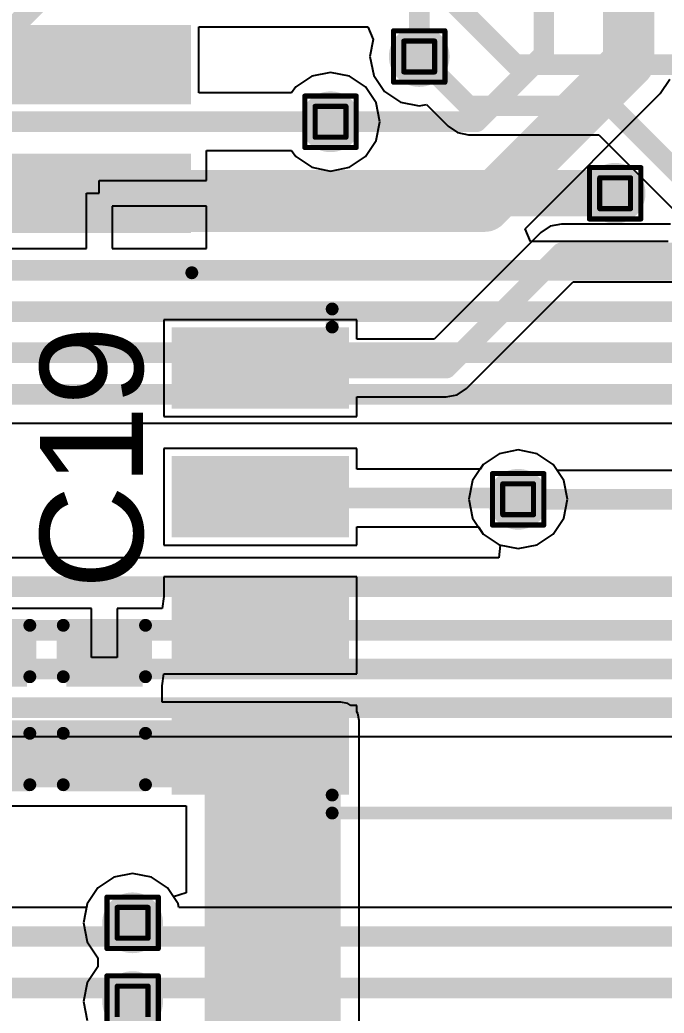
# Model space of a CAD drawing. Header units: inches. Extents: x -8 to 208, y -3 to 109.
# Drawn here: x 21.95 to 28.32, y 39.12 to 48.93 of the extents above; entities that cross this region are included whole.
import ezdxf

# ---------------------------------------------------------------- set-up
doc = ezdxf.new("R2010")
doc.units = ezdxf.units.IN
for name, color, linetype in [('BottomLayer', 5, 'Continuous'), ('DrillDrawing', 1, 'Continuous'), ('TopLayer', 1, 'Continuous'), ('TopOverlay', 2, 'Continuous'), ('TopPaste', 8, 'Continuous'), ('TopSolder', 216, 'Continuous'), ('ViaHoleLayer', 16, 'Continuous')]:
    doc.layers.add(name, color=color, linetype=linetype)
doc.styles.add('Arial', font='', dxfattribs={"height": 0.2})
doc.styles.get('Arial').set_extended_font_data('Arial')

# ---------------------------------------------------------------- blocks, each defined once
blk = doc.blocks.new('SOIC_8_19')
at = {"layer": 'TopLayer'}
for points in [[(-1.925, 2.205), (-1.925, 1.605), (-3.475, 1.605), (-3.475, 2.205)], [(3.475, 2.205), (3.475, 1.605), (1.925, 1.605), (1.925, 2.205)], [(-1.925, 0.935), (-1.925, 0.335), (-3.475, 0.335), (-3.475, 0.935)], [(3.475, 0.935), (3.475, 0.335), (1.925, 0.335), (1.925, 0.935)], [(-1.925, -0.335), (-1.925, -0.935), (-3.475, -0.935), (-3.475, -0.335)], [(3.475, -0.335), (3.475, -0.935), (1.925, -0.935), (1.925, -0.335)], [(-1.925, -1.605), (-1.925, -2.205), (-3.475, -2.205), (-3.475, -1.605)], [(3.475, -1.605), (3.475, -2.205), (1.925, -2.205), (1.925, -1.605)]]:
    blk.add_hatch(color=1, dxfattribs=at).paths.add_polyline_path(points)
at = {"layer": 'TopOverlay'}
blk.add_hatch(color=2, dxfattribs=at).paths.add_polyline_path([(-1.8288, 1.5748), (-1.4986, 1.5748), (-1.4986, 2.2352), (-1.8288, 2.2352)])
at = {"layer": 'TopPaste'}
for points in [[(-1.925, 2.205), (-1.925, 1.605), (-3.475, 1.605), (-3.475, 2.205)], [(3.475, 2.205), (3.475, 1.605), (1.925, 1.605), (1.925, 2.205)], [(-1.925, 0.935), (-1.925, 0.335), (-3.475, 0.335), (-3.475, 0.935)], [(3.475, 0.935), (3.475, 0.335), (1.925, 0.335), (1.925, 0.935)], [(-1.925, -0.335), (-1.925, -0.935), (-3.475, -0.935), (-3.475, -0.335)], [(3.475, -0.335), (3.475, -0.935), (1.925, -0.935), (1.925, -0.335)], [(-1.925, -1.605), (-1.925, -2.205), (-3.475, -2.205), (-3.475, -1.605)], [(3.475, -1.605), (3.475, -2.205), (1.925, -2.205), (1.925, -1.605)]]:
    blk.add_hatch(color=8, dxfattribs=at).paths.add_polyline_path(points)
at = {"layer": 'TopSolder'}
for points in [[(-1.8234, 2.3066), (-1.8234, 1.5034), (-3.5766, 1.5034), (-3.5766, 2.3066)], [(3.5766, 2.3066), (3.5766, 1.5034), (1.8234, 1.5034), (1.8234, 2.3066)], [(-1.8234, 1.0366), (-1.8234, 0.2334), (-3.5766, 0.2334), (-3.5766, 1.0366)], [(3.5766, 1.0366), (3.5766, 0.2334), (1.8234, 0.2334), (1.8234, 1.0366)], [(-1.8234, -0.2334), (-1.8234, -1.0366), (-3.5766, -1.0366), (-3.5766, -0.2334)], [(3.5766, -0.2334), (3.5766, -1.0366), (1.8234, -1.0366), (1.8234, -0.2334)], [(-1.8234, -1.5034), (-1.8234, -2.3066), (-3.5766, -2.3066), (-3.5766, -1.5034)], [(3.5766, -1.5034), (3.5766, -2.3066), (1.8234, -2.3066), (1.8234, -1.5034)]]:
    blk.add_hatch(color=216, dxfattribs=at).paths.add_polyline_path(points)
at = {"layer": 'TopOverlay'}
for points in [[(-1.9906, 2.4892, 0.127, 0.127, 0), (-1.9906, 2.3114, 0.127, 0.127, 0)], [(1.9906, 2.4892, 0.127, 0.127, 0), (-1.9906, 2.4892, 0.127, 0.127, 0)], [(1.9906, 2.4892, 0.127, 0.127, 0), (1.9906, 2.3114, 0.127, 0.127, 0)], [(-3.6322, 1.905, 0.127, 0.127, 0), (-3.7592, 2.032, 0.127, 0.127, 0)], [(-3.7592, 2.032, 0.127, 0.127, 0), (-3.7592, 1.778, 0.127, 0.127, 0)], [(-3.6322, 1.905, 0.127, 0.127, 0), (-3.7592, 1.778, 0.127, 0.127, 0)], [(-1.9906, -2.3114, 0.127, 0.127, 0), (-1.9906, -2.4892, 0.127, 0.127, 0)], [(1.9906, -2.3114, 0.127, 0.127, 0), (1.9906, -2.4892, 0.127, 0.127, 0)], [(1.9906, -2.4892, 0.127, 0.127, 0), (-1.9906, -2.4892, 0.127, 0.127, 0)]]:
    blk.add_lwpolyline(points, format="xyseb", dxfattribs=at)
for points in [[(-2.0223, 2.4892, 0.0635, 0.0635, 1), (-1.9588, 2.4892, 0.0635, 0.0635, 1)], [(-2.0223, 2.4892, 0.0635, 0.0635, 1), (-1.9588, 2.4892, 0.0635, 0.0635, 1)], [(1.9588, 2.4892, 0.0635, 0.0635, 1), (2.0223, 2.4892, 0.0635, 0.0635, 1)], [(1.9588, 2.4892, 0.0635, 0.0635, 1), (2.0223, 2.4892, 0.0635, 0.0635, 1)], [(-2.0223, 2.3114, 0.0635, 0.0635, 1), (-1.9588, 2.3114, 0.0635, 0.0635, 1)], [(1.9588, 2.3114, 0.0635, 0.0635, 1), (2.0223, 2.3114, 0.0635, 0.0635, 1)], [(-3.791, 2.032, 0.0635, 0.0635, 1), (-3.7275, 2.032, 0.0635, 0.0635, 1)], [(-3.791, 2.032, 0.0635, 0.0635, 1), (-3.7275, 2.032, 0.0635, 0.0635, 1)], [(-3.6639, 1.905, 0.0635, 0.0635, 1), (-3.6004, 1.905, 0.0635, 0.0635, 1)], [(-3.6639, 1.905, 0.0635, 0.0635, 1), (-3.6004, 1.905, 0.0635, 0.0635, 1)], [(-3.791, 1.778, 0.0635, 0.0635, 1), (-3.7275, 1.778, 0.0635, 0.0635, 1)], [(-3.791, 1.778, 0.0635, 0.0635, 1), (-3.7275, 1.778, 0.0635, 0.0635, 1)], [(-2.0223, -2.3114, 0.0635, 0.0635, 1), (-1.9588, -2.3114, 0.0635, 0.0635, 1)], [(1.9588, -2.3114, 0.0635, 0.0635, 1), (2.0223, -2.3114, 0.0635, 0.0635, 1)], [(-2.0223, -2.4892, 0.0635, 0.0635, 1), (-1.9588, -2.4892, 0.0635, 0.0635, 1)], [(-2.0223, -2.4892, 0.0635, 0.0635, 1), (-1.9588, -2.4892, 0.0635, 0.0635, 1)], [(1.9588, -2.4892, 0.0635, 0.0635, 1), (2.0223, -2.4892, 0.0635, 0.0635, 1)], [(1.9588, -2.4892, 0.0635, 0.0635, 1), (2.0223, -2.4892, 0.0635, 0.0635, 1)]]:
    blk.add_lwpolyline(points, format="xyseb", close=True, dxfattribs=at)
blk = doc.blocks.new('SOIC_8__208______21')
at = {"layer": 'TopLayer'}
for points in [[(-4.41, 2.195), (-2.8, 2.195), (-2.8, 1.615), (-4.41, 1.615)], [(2.8, 2.195), (4.41, 2.195), (4.41, 1.615), (2.8, 1.615)], [(-4.41, 0.925), (-2.8, 0.925), (-2.8, 0.345), (-4.41, 0.345)], [(2.8, 0.925), (4.41, 0.925), (4.41, 0.345), (2.8, 0.345)], [(-4.41, -0.345), (-2.8, -0.345), (-2.8, -0.925), (-4.41, -0.925)], [(2.8, -0.345), (4.41, -0.345), (4.41, -0.925), (2.8, -0.925)], [(-4.41, -1.615), (-2.8, -1.615), (-2.8, -2.195), (-4.41, -2.195)], [(2.8, -1.615), (4.41, -1.615), (4.41, -2.195), (2.8, -2.195)]]:
    blk.add_hatch(color=1, dxfattribs=at).paths.add_polyline_path(points)
at = {"layer": 'TopOverlay'}
blk.add_hatch(color=2, dxfattribs=at).paths.add_polyline_path([(-2.6924, 1.6246), (-2.3368, 1.6246), (-2.3368, 2.2088), (-2.6924, 2.2088)])
at = {"layer": 'TopPaste'}
for points in [[(-4.41, 2.195), (-2.8, 2.195), (-2.8, 1.615), (-4.41, 1.615)], [(2.8, 2.195), (4.41, 2.195), (4.41, 1.615), (2.8, 1.615)], [(-4.41, 0.925), (-2.8, 0.925), (-2.8, 0.345), (-4.41, 0.345)], [(2.8, 0.925), (4.41, 0.925), (4.41, 0.345), (2.8, 0.345)], [(-4.41, -0.345), (-2.8, -0.345), (-2.8, -0.925), (-4.41, -0.925)], [(2.8, -0.345), (4.41, -0.345), (4.41, -0.925), (2.8, -0.925)], [(-4.41, -1.615), (-2.8, -1.615), (-2.8, -2.195), (-4.41, -2.195)], [(2.8, -1.615), (4.41, -1.615), (4.41, -2.195), (2.8, -2.195)]]:
    blk.add_hatch(color=8, dxfattribs=at).paths.add_polyline_path(points)
at = {"layer": 'TopSolder'}
for points in [[(-4.5116, 2.2966), (-2.6984, 2.2966), (-2.6984, 1.5134), (-4.5116, 1.5134)], [(2.6984, 2.2966), (4.5116, 2.2966), (4.5116, 1.5134), (2.6984, 1.5134)], [(-4.5116, 1.0266), (-2.6984, 1.0266), (-2.6984, 0.2434), (-4.5116, 0.2434)], [(2.6984, 1.0266), (4.5116, 1.0266), (4.5116, 0.2434), (2.6984, 0.2434)], [(-4.5116, -0.2434), (-2.6984, -0.2434), (-2.6984, -1.0266), (-4.5116, -1.0266)], [(2.6984, -0.2434), (4.5116, -0.2434), (4.5116, -1.0266), (2.6984, -1.0266)], [(-4.5116, -1.5134), (-2.6984, -1.5134), (-2.6984, -2.2966), (-4.5116, -2.2966)], [(2.6984, -1.5134), (4.5116, -1.5134), (4.5116, -2.2966), (2.6984, -2.2966)]]:
    blk.add_hatch(color=216, dxfattribs=at).paths.add_polyline_path(points)
at = {"layer": 'TopOverlay'}
for points in [[(-2.69, 2.69, 0.127, 0.127, 0), (2.69, 2.69, 0.127, 0.127, 0)], [(-4.699, 2.0574, 0.127, 0.127, 0), (-4.572, 1.9304, 0.127, 0.127, 0)], [(-4.699, 1.8034, 0.127, 0.127, 0), (-4.699, 2.0574, 0.127, 0.127, 0)], [(-4.699, 1.8034, 0.127, 0.127, 0), (-4.572, 1.9304, 0.127, 0.127, 0)], [(-2.69, -2.69, 0.127, 0.127, 0), (2.69, -2.69, 0.127, 0.127, 0)]]:
    blk.add_lwpolyline(points, format="xyseb", dxfattribs=at)
for points in [[(-2.7217, 2.69, 0.0635, 0.0635, 1), (-2.6582, 2.69, 0.0635, 0.0635, 1)], [(2.6582, 2.69, 0.0635, 0.0635, 1), (2.7217, 2.69, 0.0635, 0.0635, 1)], [(-4.7307, 2.0574, 0.0635, 0.0635, 1), (-4.6672, 2.0574, 0.0635, 0.0635, 1)], [(-4.7307, 2.0574, 0.0635, 0.0635, 1), (-4.6672, 2.0574, 0.0635, 0.0635, 1)], [(-4.6037, 1.9304, 0.0635, 0.0635, 1), (-4.5402, 1.9304, 0.0635, 0.0635, 1)], [(-4.6037, 1.9304, 0.0635, 0.0635, 1), (-4.5402, 1.9304, 0.0635, 0.0635, 1)], [(-4.7307, 1.8034, 0.0635, 0.0635, 1), (-4.6672, 1.8034, 0.0635, 0.0635, 1)], [(-4.7307, 1.8034, 0.0635, 0.0635, 1), (-4.6672, 1.8034, 0.0635, 0.0635, 1)], [(-2.7217, -2.69, 0.0635, 0.0635, 1), (-2.6582, -2.69, 0.0635, 0.0635, 1)], [(2.6582, -2.69, 0.0635, 0.0635, 1), (2.7217, -2.69, 0.0635, 0.0635, 1)]]:
    blk.add_lwpolyline(points, format="xyseb", close=True, dxfattribs=at)
blk = doc.blocks.new('C___0402_138')
at = {"layer": 'TopLayer'}
for points in [[(-0.6985, -0.3175), (-0.6985, 0.3175), (-0.2413, 0.3175), (-0.2413, -0.3175)], [(0.2413, -0.3175), (0.2413, 0.3175), (0.6985, 0.3175), (0.6985, -0.3175)]]:
    blk.add_hatch(color=1, dxfattribs=at).paths.add_polyline_path(points)
at = {"layer": 'TopPaste'}
for points in [[(-0.6985, -0.3175), (-0.6985, 0.3175), (-0.2413, 0.3175), (-0.2413, -0.3175)], [(0.2413, -0.3175), (0.2413, 0.3175), (0.6985, 0.3175), (0.6985, -0.3175)]]:
    blk.add_hatch(color=8, dxfattribs=at).paths.add_polyline_path(points)
at = {"layer": 'TopSolder'}
for points in [[(-0.7585, -0.3775), (-0.7585, 0.3775), (-0.1813, 0.3775), (-0.1813, -0.3775)], [(0.1813, -0.3775), (0.1813, 0.3775), (0.7585, 0.3775), (0.7585, -0.3775)]]:
    blk.add_hatch(color=216, dxfattribs=at).paths.add_polyline_path(points)
at = {"layer": 'TopOverlay'}
for points in [[(-0.7874, -0.4064, 0.127, 0.127, 0), (-0.7874, 0.4064, 0.127, 0.127, 0)], [(-0.2794, 0.4064, 0.127, 0.127, 0), (-0.7874, 0.4064, 0.127, 0.127, 0)], [(0.7874, 0.4064, 0.127, 0.127, 0), (0.2794, 0.4064, 0.127, 0.127, 0)], [(0.7874, -0.4064, 0.127, 0.127, 0), (0.7874, 0.4064, 0.127, 0.127, 0)], [(-0.2794, -0.4064, 0.127, 0.127, 0), (-0.7874, -0.4064, 0.127, 0.127, 0)], [(0.7874, -0.4064, 0.127, 0.127, 0), (0.2794, -0.4064, 0.127, 0.127, 0)]]:
    blk.add_lwpolyline(points, format="xyseb", dxfattribs=at)
for points in [[(-0.8191, 0.4064, 0.0635, 0.0635, 1), (-0.7556, 0.4064, 0.0635, 0.0635, 1)], [(-0.8191, 0.4064, 0.0635, 0.0635, 1), (-0.7556, 0.4064, 0.0635, 0.0635, 1)], [(-0.3111, 0.4064, 0.0635, 0.0635, 1), (-0.2477, 0.4064, 0.0635, 0.0635, 1)], [(0.2477, 0.4064, 0.0635, 0.0635, 1), (0.3111, 0.4064, 0.0635, 0.0635, 1)], [(0.7556, 0.4064, 0.0635, 0.0635, 1), (0.8191, 0.4064, 0.0635, 0.0635, 1)], [(0.7556, 0.4064, 0.0635, 0.0635, 1), (0.8191, 0.4064, 0.0635, 0.0635, 1)], [(-0.8191, -0.4064, 0.0635, 0.0635, 1), (-0.7556, -0.4064, 0.0635, 0.0635, 1)], [(-0.8191, -0.4064, 0.0635, 0.0635, 1), (-0.7556, -0.4064, 0.0635, 0.0635, 1)], [(-0.3111, -0.4064, 0.0635, 0.0635, 1), (-0.2477, -0.4064, 0.0635, 0.0635, 1)], [(0.2477, -0.4064, 0.0635, 0.0635, 1), (0.3111, -0.4064, 0.0635, 0.0635, 1)], [(0.7556, -0.4064, 0.0635, 0.0635, 1), (0.8191, -0.4064, 0.0635, 0.0635, 1)], [(0.7556, -0.4064, 0.0635, 0.0635, 1), (0.8191, -0.4064, 0.0635, 0.0635, 1)]]:
    blk.add_lwpolyline(points, format="xyseb", close=True, dxfattribs=at)
blk = doc.blocks.new('C___0402_139')
at = {"layer": 'TopLayer'}
for points in [[(-0.6985, -0.3175), (-0.6985, 0.3175), (-0.2413, 0.3175), (-0.2413, -0.3175)], [(0.2413, -0.3175), (0.2413, 0.3175), (0.6985, 0.3175), (0.6985, -0.3175)]]:
    blk.add_hatch(color=1, dxfattribs=at).paths.add_polyline_path(points)
at = {"layer": 'TopPaste'}
for points in [[(-0.6985, -0.3175), (-0.6985, 0.3175), (-0.2413, 0.3175), (-0.2413, -0.3175)], [(0.2413, -0.3175), (0.2413, 0.3175), (0.6985, 0.3175), (0.6985, -0.3175)]]:
    blk.add_hatch(color=8, dxfattribs=at).paths.add_polyline_path(points)
at = {"layer": 'TopSolder'}
for points in [[(-0.7585, -0.3775), (-0.7585, 0.3775), (-0.1813, 0.3775), (-0.1813, -0.3775)], [(0.1813, -0.3775), (0.1813, 0.3775), (0.7585, 0.3775), (0.7585, -0.3775)]]:
    blk.add_hatch(color=216, dxfattribs=at).paths.add_polyline_path(points)
at = {"layer": 'TopOverlay'}
for points in [[(-0.7874, -0.4064, 0.127, 0.127, 0), (-0.7874, 0.4064, 0.127, 0.127, 0)], [(-0.2794, 0.4064, 0.127, 0.127, 0), (-0.7874, 0.4064, 0.127, 0.127, 0)], [(0.7874, 0.4064, 0.127, 0.127, 0), (0.2794, 0.4064, 0.127, 0.127, 0)], [(0.7874, -0.4064, 0.127, 0.127, 0), (0.7874, 0.4064, 0.127, 0.127, 0)], [(-0.2794, -0.4064, 0.127, 0.127, 0), (-0.7874, -0.4064, 0.127, 0.127, 0)], [(0.7874, -0.4064, 0.127, 0.127, 0), (0.2794, -0.4064, 0.127, 0.127, 0)]]:
    blk.add_lwpolyline(points, format="xyseb", dxfattribs=at)
for points in [[(-0.8191, 0.4064, 0.0635, 0.0635, 1), (-0.7556, 0.4064, 0.0635, 0.0635, 1)], [(-0.8191, 0.4064, 0.0635, 0.0635, 1), (-0.7556, 0.4064, 0.0635, 0.0635, 1)], [(-0.3111, 0.4064, 0.0635, 0.0635, 1), (-0.2477, 0.4064, 0.0635, 0.0635, 1)], [(0.2477, 0.4064, 0.0635, 0.0635, 1), (0.3111, 0.4064, 0.0635, 0.0635, 1)], [(0.7556, 0.4064, 0.0635, 0.0635, 1), (0.8191, 0.4064, 0.0635, 0.0635, 1)], [(0.7556, 0.4064, 0.0635, 0.0635, 1), (0.8191, 0.4064, 0.0635, 0.0635, 1)], [(-0.8191, -0.4064, 0.0635, 0.0635, 1), (-0.7556, -0.4064, 0.0635, 0.0635, 1)], [(-0.8191, -0.4064, 0.0635, 0.0635, 1), (-0.7556, -0.4064, 0.0635, 0.0635, 1)], [(-0.3111, -0.4064, 0.0635, 0.0635, 1), (-0.2477, -0.4064, 0.0635, 0.0635, 1)], [(0.2477, -0.4064, 0.0635, 0.0635, 1), (0.3111, -0.4064, 0.0635, 0.0635, 1)], [(0.7556, -0.4064, 0.0635, 0.0635, 1), (0.8191, -0.4064, 0.0635, 0.0635, 1)], [(0.7556, -0.4064, 0.0635, 0.0635, 1), (0.8191, -0.4064, 0.0635, 0.0635, 1)]]:
    blk.add_lwpolyline(points, format="xyseb", close=True, dxfattribs=at)

msp = doc.modelspace()

# ---------------------------------------------------------------- hatches: boundary and pattern name
at = {"layer": 'BottomLayer'}
h = msp.add_hatch(color=5, dxfattribs=at)
edge = h.paths.add_edge_path()
edge.add_arc((25.8956, 48.5696), 0.3, 0, 360)
h = msp.add_hatch(color=5, dxfattribs=at)
edge = h.paths.add_edge_path()
edge.add_arc((25.019, 47.925), 0.3, 0, 360)
h = msp.add_hatch(color=5, dxfattribs=at)
edge = h.paths.add_edge_path()
edge.add_arc((27.8318, 47.2186), 0.3, 0, 360)
h = msp.add_hatch(color=5, dxfattribs=at)
edge = h.paths.add_edge_path()
edge.add_arc((26.8732, 44.196), 0.3, 0, 360)
h = msp.add_hatch(color=5, dxfattribs=at)
edge = h.paths.add_edge_path()
edge.add_arc((23.0632, 40.0129), 0.3, 0, 360)
h = msp.add_hatch(color=5, dxfattribs=at)
edge = h.paths.add_edge_path()
edge.add_arc((23.0632, 39.2351), 0.3, 0, 360)
at = {"layer": 'TopLayer'}
h = msp.add_hatch(color=1, dxfattribs=at)
edge = h.paths.add_edge_path()
edge.add_arc((25.8956, 48.5696), 0.3, 0, 360)
h = msp.add_hatch(color=1, dxfattribs=at)
edge = h.paths.add_edge_path()
edge.add_arc((25.019, 47.925), 0.3, 0, 360)
h = msp.add_hatch(color=1, dxfattribs=at)
edge = h.paths.add_edge_path()
edge.add_arc((27.8318, 47.2186), 0.3, 0, 360)
h = msp.add_hatch(color=1, dxfattribs=at)
edge = h.paths.add_edge_path()
edge.add_arc((26.8732, 44.196), 0.3, 0, 360)
for points in [[(21.2852, 41.3512), (25.1206, 41.3512), (25.1206, 42.0116), (21.2852, 42.0116)], [(23.7744, 37.2364), (25.1206, 37.2364), (25.1206, 42.0116), (23.7744, 42.0116)]]:
    msp.add_hatch(color=1, dxfattribs=at).paths.add_polyline_path(points)
h = msp.add_hatch(color=1, dxfattribs=at)
edge = h.paths.add_edge_path()
edge.add_arc((23.0632, 40.0129), 0.3, 0, 360)
h = msp.add_hatch(color=1, dxfattribs=at)
edge = h.paths.add_edge_path()
edge.add_arc((23.0632, 39.2351), 0.3, 0, 360)
at = {"layer": 'ViaHoleLayer'}
h = msp.add_hatch(color=16, dxfattribs=at)
edge = h.paths.add_edge_path()
edge.add_arc((25.8956, 48.5696), 0.15, 0, 360)
h = msp.add_hatch(color=16, dxfattribs=at)
edge = h.paths.add_edge_path()
edge.add_arc((25.019, 47.925), 0.15, 0, 360)
h = msp.add_hatch(color=16, dxfattribs=at)
edge = h.paths.add_edge_path()
edge.add_arc((27.8318, 47.2186), 0.15, 0, 360)
h = msp.add_hatch(color=16, dxfattribs=at)
edge = h.paths.add_edge_path()
edge.add_arc((26.8732, 44.196), 0.15, 0, 360)
h = msp.add_hatch(color=16, dxfattribs=at)
edge = h.paths.add_edge_path()
edge.add_arc((23.0632, 40.0129), 0.15, 0, 360)
h = msp.add_hatch(color=16, dxfattribs=at)
edge = h.paths.add_edge_path()
edge.add_arc((23.0632, 39.2351), 0.15, 0, 360)

# ---------------------------------------------------------------- linework, layer by layer
at = {"layer": 'BottomLayer'}
for p, q in [((28.2767, 48.2027), (28.3721, 48.3455)), ((26.9425, 46.8685), (28.2767, 48.2027)), ((26.9951, 46.7415), (26.9425, 46.8685)), ((28.3554, 46.7415), (26.9951, 46.7415)), ((20.3823, 44.9477), (34.4816, 44.9477)), ((26.6868, 44.6461), (26.5287, 44.5405)), ((26.8732, 44.6832), (26.6868, 44.6461)), ((27.0596, 44.6461), (26.8732, 44.6832)), ((27.2177, 44.5405), (27.0596, 44.6461)), ((26.5287, 44.5405), (26.4231, 44.3824)), ((27.2575, 44.4809), (27.2177, 44.5405)), ((34.4932, 44.4809), (27.2575, 44.4809)), ((26.4231, 44.3824), (26.386, 44.196)), ((26.386, 44.196), (26.4231, 44.0096)), ((26.4231, 44.0096), (26.5287, 43.8515)), ((26.5287, 43.8515), (26.6868, 43.7459)), ((26.6951, 43.7443), (26.6826, 43.6173)), ((26.6868, 43.7459), (26.6951, 43.7443)), ((26.6826, 43.6173), (15.1849, 43.6173)), ((14.6443, 41.8537), (33.4885, 41.8537)), ((22.8768, 40.463), (22.7187, 40.3574)), ((23.0632, 40.5001), (22.8768, 40.463)), ((23.2496, 40.463), (23.0632, 40.5001)), ((23.4077, 40.3574), (23.2496, 40.463)), ((22.7187, 40.3574), (22.6131, 40.1993)), ((23.5133, 40.1993), (23.4077, 40.3574)), ((22.6131, 40.1993), (22.576, 40.0129)), ((23.5205, 40.1629), (23.5133, 40.1993)), ((41.6775, 40.1629), (23.5205, 40.1629)), ((22.576, 40.0129), (22.6131, 39.8265)), ((22.6131, 39.8265), (22.7187, 39.6684)), ((22.7187, 39.6684), (22.7187, 39.5796)), ((22.7187, 39.5796), (22.6131, 39.4215)), ((22.6131, 39.4215), (22.576, 39.2351)), ((22.576, 39.2351), (22.6131, 39.0487))]:
    msp.add_line(p, q, dxfattribs=at)
for points in [[(25.8956, 48.5696, 0.2032, 0.2032, 0), (25.8956, 50.5409, 0.2032, 0.2032, 0)], [(27.9654, 48.514, 0.508, 0.508, 0), (27.9654, 50.3682, 0.508, 0.508, 0)], [(20.0844, 47.0592, 0.2032, 0.2032, 0), (23.3088, 50.2836, 0.2032, 0.2032, 0)], [(27.1272, 48.5902, 0.2032, 0.2032, 0), (27.1272, 49.7586, 0.2032, 0.2032, 0)], [(26.543, 47.0916, 0.508, 0.508, 0), (27.9654, 48.514, 0.508, 0.508, 0)], [(26.462, 47.925, 0.2032, 0.2032, 0), (27.1272, 48.5902, 0.2032, 0.2032, 0)], [(25.019, 47.925, 0.2032, 0.2032, 0), (26.462, 47.925, 0.2032, 0.2032, 0)], [(21.336, 47.0916, 0.508, 0.508, 0), (26.543, 47.0916, 0.508, 0.508, 0)], [(16.4526, 46.4566, 0.2032, 0.2032, 0), (28.4734, 46.4566, 0.2032, 0.2032, 0)], [(16.3202, 46.0502, 0.2032, 0.2032, 0), (36.4998, 46.0502, 0.2032, 0.2032, 0)], [(16.1878, 45.6438, 0.2032, 0.2032, 0), (35.7124, 45.6438, 0.2032, 0.2032, 0)], [(16.0576, 45.2326, 0.2032, 0.2032, 0), (34.5996, 45.2326, 0.2032, 0.2032, 0)], [(26.8732, 44.196, 0.2032, 0.2032, 0), (34.4932, 44.196, 0.2032, 0.2032, 0)], [(15.0669, 43.3324, 0.2032, 0.2032, 0), (34.5948, 43.3324, 0.2032, 0.2032, 0)], [(14.9599, 42.9006, 0.2032, 0.2032, 0), (34.3408, 42.9006, 0.2032, 0.2032, 0)], [(15.0368, 42.5196, 0.2032, 0.2032, 0), (33.9598, 42.5196, 0.2032, 0.2032, 0)], [(14.6443, 42.1386, 0.2032, 0.2032, 0), (33.6065, 42.1386, 0.2032, 0.2032, 0)], [(23.0632, 40.0129, 0.2032, 0.2032, 0), (23.1981, 39.878, 0.2032, 0.2032, 0)], [(23.1981, 39.878, 0.2032, 0.2032, 0), (41.6098, 39.878, 0.2032, 0.2032, 0)], [(23.0632, 39.2351, 0.2032, 0.2032, 0), (23.1981, 39.37, 0.2032, 0.2032, 0)], [(23.1981, 39.37, 0.2032, 0.2032, 0), (46.9885, 39.37, 0.2032, 0.2032, 0)]]:
    msp.add_lwpolyline(points, format="xyseb", dxfattribs=at)
for points in [[(27.8384, 48.514, 0.254, 0.254, 1), (28.0924, 48.514, 0.254, 0.254, 1)], [(27.8384, 48.514, 0.254, 0.254, 1), (28.0924, 48.514, 0.254, 0.254, 1)], [(25.8448, 48.5696, 0.1016, 0.1016, 1), (25.9464, 48.5696, 0.1016, 0.1016, 1)], [(27.0764, 48.5902, 0.1016, 0.1016, 1), (27.178, 48.5902, 0.1016, 0.1016, 1)], [(27.0764, 48.5902, 0.1016, 0.1016, 1), (27.178, 48.5902, 0.1016, 0.1016, 1)], [(24.9682, 47.925, 0.1016, 0.1016, 1), (25.0698, 47.925, 0.1016, 0.1016, 1)], [(26.4112, 47.925, 0.1016, 0.1016, 1), (26.5128, 47.925, 0.1016, 0.1016, 1)], [(26.4112, 47.925, 0.1016, 0.1016, 1), (26.5128, 47.925, 0.1016, 0.1016, 1)], [(26.416, 47.0916, 0.254, 0.254, 1), (26.67, 47.0916, 0.254, 0.254, 1)], [(26.416, 47.0916, 0.254, 0.254, 1), (26.67, 47.0916, 0.254, 0.254, 1)], [(26.8224, 44.196, 0.1016, 0.1016, 1), (26.924, 44.196, 0.1016, 0.1016, 1)], [(23.0124, 40.0129, 0.1016, 0.1016, 1), (23.114, 40.0129, 0.1016, 0.1016, 1)], [(23.1473, 39.878, 0.1016, 0.1016, 1), (23.2489, 39.878, 0.1016, 0.1016, 1)], [(23.1473, 39.878, 0.1016, 0.1016, 1), (23.2489, 39.878, 0.1016, 0.1016, 1)], [(23.1473, 39.37, 0.1016, 0.1016, 1), (23.2489, 39.37, 0.1016, 0.1016, 1)], [(23.1473, 39.37, 0.1016, 0.1016, 1), (23.2489, 39.37, 0.1016, 0.1016, 1)], [(23.0124, 39.2351, 0.1016, 0.1016, 1), (23.114, 39.2351, 0.1016, 0.1016, 1)]]:
    msp.add_lwpolyline(points, format="xyseb", close=True, dxfattribs=at)
at = {"layer": 'DrillDrawing'}
for points in [[(25.6416, 48.8236, 0.0508, 0.0508, 0), (26.1496, 48.8236, 0.0508, 0.0508, 0)], [(25.6416, 48.3156, 0.0508, 0.0508, 0), (25.6416, 48.8236, 0.0508, 0.0508, 0)], [(26.1496, 48.3156, 0.0508, 0.0508, 0), (26.1496, 48.8236, 0.0508, 0.0508, 0)], [(25.7432, 48.722, 0.0508, 0.0508, 0), (26.048, 48.722, 0.0508, 0.0508, 0)], [(25.7432, 48.4172, 0.0508, 0.0508, 0), (25.7432, 48.722, 0.0508, 0.0508, 0)], [(26.048, 48.4172, 0.0508, 0.0508, 0), (26.048, 48.722, 0.0508, 0.0508, 0)], [(25.7432, 48.4172, 0.0508, 0.0508, 0), (26.048, 48.4172, 0.0508, 0.0508, 0)], [(25.6416, 48.3156, 0.0508, 0.0508, 0), (26.1496, 48.3156, 0.0508, 0.0508, 0)], [(24.765, 48.179, 0.0508, 0.0508, 0), (25.273, 48.179, 0.0508, 0.0508, 0)], [(24.765, 47.671, 0.0508, 0.0508, 0), (24.765, 48.179, 0.0508, 0.0508, 0)], [(25.273, 47.671, 0.0508, 0.0508, 0), (25.273, 48.179, 0.0508, 0.0508, 0)], [(24.8666, 48.0774, 0.0508, 0.0508, 0), (25.1714, 48.0774, 0.0508, 0.0508, 0)], [(24.8666, 47.7726, 0.0508, 0.0508, 0), (24.8666, 48.0774, 0.0508, 0.0508, 0)], [(25.1714, 47.7726, 0.0508, 0.0508, 0), (25.1714, 48.0774, 0.0508, 0.0508, 0)], [(24.8666, 47.7726, 0.0508, 0.0508, 0), (25.1714, 47.7726, 0.0508, 0.0508, 0)], [(24.765, 47.671, 0.0508, 0.0508, 0), (25.273, 47.671, 0.0508, 0.0508, 0)], [(27.5778, 47.4726, 0.0508, 0.0508, 0), (28.0858, 47.4726, 0.0508, 0.0508, 0)], [(27.5778, 46.9646, 0.0508, 0.0508, 0), (27.5778, 47.4726, 0.0508, 0.0508, 0)], [(28.0858, 46.9646, 0.0508, 0.0508, 0), (28.0858, 47.4726, 0.0508, 0.0508, 0)], [(27.6794, 47.371, 0.0508, 0.0508, 0), (27.9842, 47.371, 0.0508, 0.0508, 0)], [(27.6794, 47.0662, 0.0508, 0.0508, 0), (27.6794, 47.371, 0.0508, 0.0508, 0)], [(27.9842, 47.0662, 0.0508, 0.0508, 0), (27.9842, 47.371, 0.0508, 0.0508, 0)], [(27.6794, 47.0662, 0.0508, 0.0508, 0), (27.9842, 47.0662, 0.0508, 0.0508, 0)], [(27.5778, 46.9646, 0.0508, 0.0508, 0), (28.0858, 46.9646, 0.0508, 0.0508, 0)], [(26.6192, 44.45, 0.0508, 0.0508, 0), (27.1272, 44.45, 0.0508, 0.0508, 0)], [(26.6192, 43.942, 0.0508, 0.0508, 0), (26.6192, 44.45, 0.0508, 0.0508, 0)], [(27.1272, 43.942, 0.0508, 0.0508, 0), (27.1272, 44.45, 0.0508, 0.0508, 0)], [(26.7208, 44.3484, 0.0508, 0.0508, 0), (27.0256, 44.3484, 0.0508, 0.0508, 0)], [(26.7208, 44.0436, 0.0508, 0.0508, 0), (26.7208, 44.3484, 0.0508, 0.0508, 0)], [(27.0256, 44.0436, 0.0508, 0.0508, 0), (27.0256, 44.3484, 0.0508, 0.0508, 0)], [(26.7208, 44.0436, 0.0508, 0.0508, 0), (27.0256, 44.0436, 0.0508, 0.0508, 0)], [(26.6192, 43.942, 0.0508, 0.0508, 0), (27.1272, 43.942, 0.0508, 0.0508, 0)], [(22.8092, 40.2669, 0.0508, 0.0508, 0), (23.3172, 40.2669, 0.0508, 0.0508, 0)], [(22.8092, 39.7589, 0.0508, 0.0508, 0), (22.8092, 40.2669, 0.0508, 0.0508, 0)], [(23.3172, 39.7589, 0.0508, 0.0508, 0), (23.3172, 40.2669, 0.0508, 0.0508, 0)], [(22.9108, 40.1653, 0.0508, 0.0508, 0), (23.2156, 40.1653, 0.0508, 0.0508, 0)], [(22.9108, 39.8605, 0.0508, 0.0508, 0), (22.9108, 40.1653, 0.0508, 0.0508, 0)], [(23.2156, 39.8605, 0.0508, 0.0508, 0), (23.2156, 40.1653, 0.0508, 0.0508, 0)], [(22.9108, 39.8605, 0.0508, 0.0508, 0), (23.2156, 39.8605, 0.0508, 0.0508, 0)], [(22.8092, 39.7589, 0.0508, 0.0508, 0), (23.3172, 39.7589, 0.0508, 0.0508, 0)], [(22.8092, 39.4891, 0.0508, 0.0508, 0), (23.3172, 39.4891, 0.0508, 0.0508, 0)], [(22.8092, 38.9811, 0.0508, 0.0508, 0), (22.8092, 39.4891, 0.0508, 0.0508, 0)], [(23.3172, 38.9811, 0.0508, 0.0508, 0), (23.3172, 39.4891, 0.0508, 0.0508, 0)], [(22.9108, 39.3875, 0.0508, 0.0508, 0), (23.2156, 39.3875, 0.0508, 0.0508, 0)], [(22.9108, 39.0827, 0.0508, 0.0508, 0), (22.9108, 39.3875, 0.0508, 0.0508, 0)], [(23.2156, 39.0827, 0.0508, 0.0508, 0), (23.2156, 39.3875, 0.0508, 0.0508, 0)]]:
    msp.add_lwpolyline(points, format="xyseb", dxfattribs=at)
for points in [[(25.6289, 48.8236, 0.0254, 0.0254, 1), (25.6543, 48.8236, 0.0254, 0.0254, 1)], [(25.6289, 48.8236, 0.0254, 0.0254, 1), (25.6543, 48.8236, 0.0254, 0.0254, 1)], [(26.1369, 48.8236, 0.0254, 0.0254, 1), (26.1623, 48.8236, 0.0254, 0.0254, 1)], [(26.1369, 48.8236, 0.0254, 0.0254, 1), (26.1623, 48.8236, 0.0254, 0.0254, 1)], [(25.7305, 48.722, 0.0254, 0.0254, 1), (25.7559, 48.722, 0.0254, 0.0254, 1)], [(25.7305, 48.722, 0.0254, 0.0254, 1), (25.7559, 48.722, 0.0254, 0.0254, 1)], [(26.0353, 48.722, 0.0254, 0.0254, 1), (26.0607, 48.722, 0.0254, 0.0254, 1)], [(26.0353, 48.722, 0.0254, 0.0254, 1), (26.0607, 48.722, 0.0254, 0.0254, 1)], [(25.7305, 48.4172, 0.0254, 0.0254, 1), (25.7559, 48.4172, 0.0254, 0.0254, 1)], [(25.7305, 48.4172, 0.0254, 0.0254, 1), (25.7559, 48.4172, 0.0254, 0.0254, 1)], [(26.0353, 48.4172, 0.0254, 0.0254, 1), (26.0607, 48.4172, 0.0254, 0.0254, 1)], [(26.0353, 48.4172, 0.0254, 0.0254, 1), (26.0607, 48.4172, 0.0254, 0.0254, 1)], [(25.6289, 48.3156, 0.0254, 0.0254, 1), (25.6543, 48.3156, 0.0254, 0.0254, 1)], [(25.6289, 48.3156, 0.0254, 0.0254, 1), (25.6543, 48.3156, 0.0254, 0.0254, 1)], [(26.1369, 48.3156, 0.0254, 0.0254, 1), (26.1623, 48.3156, 0.0254, 0.0254, 1)], [(26.1369, 48.3156, 0.0254, 0.0254, 1), (26.1623, 48.3156, 0.0254, 0.0254, 1)], [(24.7523, 48.179, 0.0254, 0.0254, 1), (24.7777, 48.179, 0.0254, 0.0254, 1)], [(24.7523, 48.179, 0.0254, 0.0254, 1), (24.7777, 48.179, 0.0254, 0.0254, 1)], [(25.2603, 48.179, 0.0254, 0.0254, 1), (25.2857, 48.179, 0.0254, 0.0254, 1)], [(25.2603, 48.179, 0.0254, 0.0254, 1), (25.2857, 48.179, 0.0254, 0.0254, 1)], [(24.8539, 48.0774, 0.0254, 0.0254, 1), (24.8793, 48.0774, 0.0254, 0.0254, 1)], [(24.8539, 48.0774, 0.0254, 0.0254, 1), (24.8793, 48.0774, 0.0254, 0.0254, 1)], [(25.1587, 48.0774, 0.0254, 0.0254, 1), (25.1841, 48.0774, 0.0254, 0.0254, 1)], [(25.1587, 48.0774, 0.0254, 0.0254, 1), (25.1841, 48.0774, 0.0254, 0.0254, 1)], [(24.8539, 47.7726, 0.0254, 0.0254, 1), (24.8793, 47.7726, 0.0254, 0.0254, 1)], [(24.8539, 47.7726, 0.0254, 0.0254, 1), (24.8793, 47.7726, 0.0254, 0.0254, 1)], [(25.1587, 47.7726, 0.0254, 0.0254, 1), (25.1841, 47.7726, 0.0254, 0.0254, 1)], [(25.1587, 47.7726, 0.0254, 0.0254, 1), (25.1841, 47.7726, 0.0254, 0.0254, 1)], [(24.7523, 47.671, 0.0254, 0.0254, 1), (24.7777, 47.671, 0.0254, 0.0254, 1)], [(24.7523, 47.671, 0.0254, 0.0254, 1), (24.7777, 47.671, 0.0254, 0.0254, 1)], [(25.2603, 47.671, 0.0254, 0.0254, 1), (25.2857, 47.671, 0.0254, 0.0254, 1)], [(25.2603, 47.671, 0.0254, 0.0254, 1), (25.2857, 47.671, 0.0254, 0.0254, 1)], [(27.5651, 47.4726, 0.0254, 0.0254, 1), (27.5905, 47.4726, 0.0254, 0.0254, 1)], [(27.5651, 47.4726, 0.0254, 0.0254, 1), (27.5905, 47.4726, 0.0254, 0.0254, 1)], [(28.0731, 47.4726, 0.0254, 0.0254, 1), (28.0985, 47.4726, 0.0254, 0.0254, 1)], [(28.0731, 47.4726, 0.0254, 0.0254, 1), (28.0985, 47.4726, 0.0254, 0.0254, 1)], [(27.6667, 47.371, 0.0254, 0.0254, 1), (27.6921, 47.371, 0.0254, 0.0254, 1)], [(27.6667, 47.371, 0.0254, 0.0254, 1), (27.6921, 47.371, 0.0254, 0.0254, 1)], [(27.9715, 47.371, 0.0254, 0.0254, 1), (27.9969, 47.371, 0.0254, 0.0254, 1)], [(27.9715, 47.371, 0.0254, 0.0254, 1), (27.9969, 47.371, 0.0254, 0.0254, 1)], [(27.6667, 47.0662, 0.0254, 0.0254, 1), (27.6921, 47.0662, 0.0254, 0.0254, 1)], [(27.6667, 47.0662, 0.0254, 0.0254, 1), (27.6921, 47.0662, 0.0254, 0.0254, 1)], [(27.9715, 47.0662, 0.0254, 0.0254, 1), (27.9969, 47.0662, 0.0254, 0.0254, 1)], [(27.9715, 47.0662, 0.0254, 0.0254, 1), (27.9969, 47.0662, 0.0254, 0.0254, 1)], [(27.5651, 46.9646, 0.0254, 0.0254, 1), (27.5905, 46.9646, 0.0254, 0.0254, 1)], [(27.5651, 46.9646, 0.0254, 0.0254, 1), (27.5905, 46.9646, 0.0254, 0.0254, 1)], [(28.0731, 46.9646, 0.0254, 0.0254, 1), (28.0985, 46.9646, 0.0254, 0.0254, 1)], [(28.0731, 46.9646, 0.0254, 0.0254, 1), (28.0985, 46.9646, 0.0254, 0.0254, 1)], [(26.6065, 44.45, 0.0254, 0.0254, 1), (26.6319, 44.45, 0.0254, 0.0254, 1)], [(26.6065, 44.45, 0.0254, 0.0254, 1), (26.6319, 44.45, 0.0254, 0.0254, 1)], [(27.1145, 44.45, 0.0254, 0.0254, 1), (27.1399, 44.45, 0.0254, 0.0254, 1)], [(27.1145, 44.45, 0.0254, 0.0254, 1), (27.1399, 44.45, 0.0254, 0.0254, 1)], [(26.7081, 44.3484, 0.0254, 0.0254, 1), (26.7335, 44.3484, 0.0254, 0.0254, 1)], [(26.7081, 44.3484, 0.0254, 0.0254, 1), (26.7335, 44.3484, 0.0254, 0.0254, 1)], [(27.0129, 44.3484, 0.0254, 0.0254, 1), (27.0383, 44.3484, 0.0254, 0.0254, 1)], [(27.0129, 44.3484, 0.0254, 0.0254, 1), (27.0383, 44.3484, 0.0254, 0.0254, 1)], [(26.7081, 44.0436, 0.0254, 0.0254, 1), (26.7335, 44.0436, 0.0254, 0.0254, 1)], [(26.7081, 44.0436, 0.0254, 0.0254, 1), (26.7335, 44.0436, 0.0254, 0.0254, 1)], [(27.0129, 44.0436, 0.0254, 0.0254, 1), (27.0383, 44.0436, 0.0254, 0.0254, 1)], [(27.0129, 44.0436, 0.0254, 0.0254, 1), (27.0383, 44.0436, 0.0254, 0.0254, 1)], [(26.6065, 43.942, 0.0254, 0.0254, 1), (26.6319, 43.942, 0.0254, 0.0254, 1)], [(26.6065, 43.942, 0.0254, 0.0254, 1), (26.6319, 43.942, 0.0254, 0.0254, 1)], [(27.1145, 43.942, 0.0254, 0.0254, 1), (27.1399, 43.942, 0.0254, 0.0254, 1)], [(27.1145, 43.942, 0.0254, 0.0254, 1), (27.1399, 43.942, 0.0254, 0.0254, 1)], [(22.7965, 40.2669, 0.0254, 0.0254, 1), (22.8219, 40.2669, 0.0254, 0.0254, 1)], [(22.7965, 40.2669, 0.0254, 0.0254, 1), (22.8219, 40.2669, 0.0254, 0.0254, 1)], [(23.3045, 40.2669, 0.0254, 0.0254, 1), (23.3299, 40.2669, 0.0254, 0.0254, 1)], [(23.3045, 40.2669, 0.0254, 0.0254, 1), (23.3299, 40.2669, 0.0254, 0.0254, 1)], [(22.8981, 40.1653, 0.0254, 0.0254, 1), (22.9235, 40.1653, 0.0254, 0.0254, 1)], [(22.8981, 40.1653, 0.0254, 0.0254, 1), (22.9235, 40.1653, 0.0254, 0.0254, 1)], [(23.2029, 40.1653, 0.0254, 0.0254, 1), (23.2283, 40.1653, 0.0254, 0.0254, 1)], [(23.2029, 40.1653, 0.0254, 0.0254, 1), (23.2283, 40.1653, 0.0254, 0.0254, 1)], [(22.8981, 39.8605, 0.0254, 0.0254, 1), (22.9235, 39.8605, 0.0254, 0.0254, 1)], [(22.8981, 39.8605, 0.0254, 0.0254, 1), (22.9235, 39.8605, 0.0254, 0.0254, 1)], [(23.2029, 39.8605, 0.0254, 0.0254, 1), (23.2283, 39.8605, 0.0254, 0.0254, 1)], [(23.2029, 39.8605, 0.0254, 0.0254, 1), (23.2283, 39.8605, 0.0254, 0.0254, 1)], [(22.7965, 39.7589, 0.0254, 0.0254, 1), (22.8219, 39.7589, 0.0254, 0.0254, 1)], [(22.7965, 39.7589, 0.0254, 0.0254, 1), (22.8219, 39.7589, 0.0254, 0.0254, 1)], [(23.3045, 39.7589, 0.0254, 0.0254, 1), (23.3299, 39.7589, 0.0254, 0.0254, 1)], [(23.3045, 39.7589, 0.0254, 0.0254, 1), (23.3299, 39.7589, 0.0254, 0.0254, 1)], [(22.7965, 39.4891, 0.0254, 0.0254, 1), (22.8219, 39.4891, 0.0254, 0.0254, 1)], [(22.7965, 39.4891, 0.0254, 0.0254, 1), (22.8219, 39.4891, 0.0254, 0.0254, 1)], [(23.3045, 39.4891, 0.0254, 0.0254, 1), (23.3299, 39.4891, 0.0254, 0.0254, 1)], [(23.3045, 39.4891, 0.0254, 0.0254, 1), (23.3299, 39.4891, 0.0254, 0.0254, 1)], [(22.8981, 39.3875, 0.0254, 0.0254, 1), (22.9235, 39.3875, 0.0254, 0.0254, 1)], [(22.8981, 39.3875, 0.0254, 0.0254, 1), (22.9235, 39.3875, 0.0254, 0.0254, 1)], [(23.2029, 39.3875, 0.0254, 0.0254, 1), (23.2283, 39.3875, 0.0254, 0.0254, 1)], [(23.2029, 39.3875, 0.0254, 0.0254, 1), (23.2283, 39.3875, 0.0254, 0.0254, 1)]]:
    msp.add_lwpolyline(points, format="xyseb", close=True, dxfattribs=at)
at = {"layer": 'TopLayer'}
for p, q in [((23.7158, 48.2099), (23.7158, 48.8641)), ((23.7158, 48.8641), (25.3876, 48.8641)), ((25.3876, 48.8641), (25.4418, 48.7371)), ((25.4418, 48.7371), (25.4085, 48.5696)), ((25.4085, 48.5696), (25.4456, 48.3832)), ((24.8326, 48.3751), (24.6745, 48.2695)), ((25.019, 48.4122), (24.8326, 48.3751)), ((25.2054, 48.3751), (25.019, 48.4122)), ((25.3635, 48.2695), (25.2054, 48.3751)), ((25.4456, 48.3832), (25.5512, 48.2251)), ((24.6745, 48.2695), (24.6347, 48.2099)), ((25.4691, 48.1114), (25.3635, 48.2695)), ((24.6347, 48.2099), (23.7158, 48.2099)), ((25.5512, 48.2251), (25.7092, 48.1195)), ((25.5062, 47.925), (25.4691, 48.1114)), ((25.7092, 48.1195), (25.8956, 48.0824)), ((25.8956, 48.0824), (25.9659, 48.0964)), ((25.9659, 48.0964), (26.1816, 47.8808)), ((25.4691, 47.7386), (25.5062, 47.925)), ((26.1816, 47.8808), (26.1816, 47.8808)), ((26.1816, 47.8808), (26.274, 47.819)), ((26.274, 47.819), (26.383, 47.7973)), ((26.383, 47.7973), (27.6696, 47.7973)), ((27.6696, 47.7973), (28.4255, 47.0415)), ((25.3635, 47.5805), (25.4691, 47.7386)), ((23.792, 47.3456), (23.792, 47.6401)), ((23.792, 47.6401), (24.6347, 47.6401)), ((24.6347, 47.6401), (24.6745, 47.5805)), ((24.6745, 47.5805), (24.8326, 47.4749)), ((25.2054, 47.4749), (25.3635, 47.5805)), ((24.8326, 47.4749), (25.019, 47.4378)), ((25.019, 47.4378), (25.2054, 47.4749)), ((22.733, 47.2186), (22.733, 47.3456)), ((22.733, 47.3456), (23.792, 47.3456)), ((22.606, 46.6746), (22.606, 47.2186)), ((22.606, 47.2186), (22.733, 47.2186)), ((23.792, 47.0916), (22.86, 47.0916)), ((22.86, 47.0916), (22.86, 46.6746)), ((23.792, 46.6746), (23.792, 47.0916)), ((27.3002, 46.9145), (27.1912, 46.8928)), ((28.3773, 46.9145), (27.3002, 46.9145)), ((27.0988, 46.831), (26.044, 45.7763)), ((27.1912, 46.8928), (27.0988, 46.831)), ((27.0988, 46.831), (27.0988, 46.831)), ((21.674, 46.6746), (22.606, 46.6746)), ((22.86, 46.6746), (23.792, 46.6746)), ((26.3634, 45.29), (27.4182, 46.3447)), ((27.4182, 46.3447), (31.3573, 46.3447)), ((25.2784, 45.9692), (23.3728, 45.9692)), ((23.3728, 45.9692), (23.3728, 45.0136)), ((25.2784, 45.7763), (25.2784, 45.9692)), ((26.044, 45.7763), (25.2784, 45.7763)), ((26.162, 45.2065), (26.271, 45.2282)), ((26.271, 45.2282), (26.3634, 45.29)), ((25.2784, 45.0136), (25.2784, 45.2065)), ((25.2784, 45.2065), (26.162, 45.2065)), ((26.162, 45.2065), (26.162, 45.2065)), ((23.3728, 45.0136), (25.2784, 45.0136)), ((25.2784, 44.6992), (23.3728, 44.6992)), ((23.3728, 44.6992), (23.3728, 43.7436)), ((25.2784, 44.4936), (25.2784, 44.6992)), ((26.6868, 44.6461), (26.5287, 44.5405)), ((26.8732, 44.6832), (26.6868, 44.6461)), ((27.0596, 44.6461), (26.8732, 44.6832)), ((27.2177, 44.5405), (27.0596, 44.6461)), ((26.5287, 44.5405), (26.4974, 44.4936)), ((27.3233, 44.3824), (27.2177, 44.5405)), ((26.4974, 44.4936), (25.2784, 44.4936)), ((27.3604, 44.196), (27.3233, 44.3824)), ((27.3233, 44.0096), (27.3604, 44.196)), ((27.2177, 43.8515), (27.3233, 44.0096)), ((25.2784, 43.7436), (25.2784, 43.9238)), ((25.2784, 43.9238), (26.4804, 43.9238)), ((26.4804, 43.9238), (26.5287, 43.8515)), ((26.5287, 43.8515), (26.6868, 43.7459)), ((27.0596, 43.7459), (27.2177, 43.8515)), ((23.3728, 43.7436), (25.2784, 43.7436)), ((26.6868, 43.7459), (26.8732, 43.7088)), ((26.8732, 43.7088), (27.0596, 43.7459)), ((25.2784, 43.4292), (23.3728, 43.4292)), ((23.3728, 43.4292), (23.3728, 43.2363)), ((25.2784, 42.4736), (25.2784, 43.4292)), ((23.3728, 43.2363), (23.3553, 43.1165)), ((22.6568, 43.1165), (21.7678, 43.1165)), ((22.6568, 42.6339), (22.6568, 43.1165)), ((23.2458, 43.1165), (22.9108, 43.1165)), ((22.9108, 43.1165), (22.9108, 42.6339)), ((23.3553, 43.1165), (23.2458, 43.1165)), ((22.9108, 42.6339), (22.6568, 42.6339)), ((23.3553, 42.3538), (23.3728, 42.4736)), ((23.3728, 42.4736), (23.4823, 42.4736)), ((23.4823, 42.4736), (25.2784, 42.4736)), ((23.3553, 42.1929), (23.3553, 42.3538)), ((25.1206, 42.1929), (23.3553, 42.1929)), ((25.19, 42.1791), (25.1206, 42.1929)), ((25.2197, 42.1592), (25.19, 42.1791)), ((25.2784, 42.1592), (25.2197, 42.1592)), ((25.2784, 42.0955), (25.2784, 42.1592)), ((25.2881, 42.081), (25.2784, 42.0955)), ((25.3019, 42.0116), (25.2881, 42.081)), ((25.3019, 38.8401), (25.3019, 42.0116)), ((21.2852, 41.1699), (23.5931, 41.1699)), ((23.5931, 41.1699), (23.5931, 40.3084)), ((22.8768, 40.463), (22.7187, 40.3574)), ((23.0632, 40.5001), (22.8768, 40.463)), ((23.2496, 40.463), (23.0632, 40.5001)), ((23.4077, 40.3574), (23.2496, 40.463)), ((22.7187, 40.3574), (22.6131, 40.1993)), ((23.4661, 40.2699), (23.4077, 40.3574)), ((23.5931, 40.3084), (23.4661, 40.2699)), ((22.6059, 40.1629), (19.2442, 40.1629)), ((22.6131, 40.1993), (22.6059, 40.1629))]:
    msp.add_line(p, q, dxfattribs=at)
for points in [[(26.1874, 49.149, 0.2032, 0.2032, 0), (26.8478, 48.4886, 0.2032, 0.2032, 0)], [(25.8956, 48.5696, 0.2032, 0.2032, 0), (26.383, 48.0822, 0.2032, 0.2032, 0)], [(21.3026, 48.4886, 0.2032, 0.2032, 0), (22.733, 48.4886, 0.2032, 0.2032, 0)], [(26.8478, 48.4886, 0.2032, 0.2032, 0), (29.943, 48.4886, 0.2032, 0.2032, 0)], [(26.383, 48.0822, 0.2032, 0.2032, 0), (27.7876, 48.0822, 0.2032, 0.2032, 0)], [(27.7876, 48.0822, 0.2032, 0.2032, 0), (28.6512, 47.2186, 0.2032, 0.2032, 0)], [(21.3078, 47.925, 0.2032, 0.2032, 0), (25.019, 47.925, 0.2032, 0.2032, 0)], [(22.733, 47.2186, 0.4572, 0.4572, 0), (27.8318, 47.2186, 0.4572, 0.4572, 0)], [(26.162, 45.4914, 0.2032, 0.2032, 0), (27.3002, 46.6296, 0.2032, 0.2032, 0)], [(27.3002, 46.6296, 0.2032, 0.2032, 0), (31.7246, 46.6296, 0.2032, 0.2032, 0)], [(24.3256, 45.4914, 0.2032, 0.2032, 0), (26.162, 45.4914, 0.2032, 0.2032, 0)], [(24.3256, 44.2214, 0.2032, 0.2032, 0), (24.3383, 44.2087, 0.2032, 0.2032, 0)], [(24.3383, 44.2087, 0.2032, 0.2032, 0), (26.8605, 44.2087, 0.2032, 0.2032, 0)], [(26.8605, 44.2087, 0.2032, 0.2032, 0), (26.8732, 44.196, 0.2032, 0.2032, 0)], [(22.9283, 39.878, 0.2032, 0.2032, 0), (23.0632, 40.0129, 0.2032, 0.2032, 0)], [(19.1262, 39.878, 0.2032, 0.2032, 0), (22.9283, 39.878, 0.2032, 0.2032, 0)], [(18.9158, 39.37, 0.2032, 0.2032, 0), (22.9283, 39.37, 0.2032, 0.2032, 0)], [(22.9283, 39.37, 0.2032, 0.2032, 0), (23.0632, 39.2351, 0.2032, 0.2032, 0)]]:
    msp.add_lwpolyline(points, format="xyseb", dxfattribs=at)
for points in [[(25.8448, 48.5696, 0.1016, 0.1016, 1), (25.9464, 48.5696, 0.1016, 0.1016, 1)], [(22.6822, 48.4886, 0.1016, 0.1016, 1), (22.7838, 48.4886, 0.1016, 0.1016, 1)], [(26.797, 48.4886, 0.1016, 0.1016, 1), (26.8986, 48.4886, 0.1016, 0.1016, 1)], [(26.797, 48.4886, 0.1016, 0.1016, 1), (26.8986, 48.4886, 0.1016, 0.1016, 1)], [(26.3322, 48.0822, 0.1016, 0.1016, 1), (26.4338, 48.0822, 0.1016, 0.1016, 1)], [(26.3322, 48.0822, 0.1016, 0.1016, 1), (26.4338, 48.0822, 0.1016, 0.1016, 1)], [(27.7368, 48.0822, 0.1016, 0.1016, 1), (27.8384, 48.0822, 0.1016, 0.1016, 1)], [(27.7368, 48.0822, 0.1016, 0.1016, 1), (27.8384, 48.0822, 0.1016, 0.1016, 1)], [(24.9682, 47.925, 0.1016, 0.1016, 1), (25.0698, 47.925, 0.1016, 0.1016, 1)], [(22.6187, 47.2186, 0.2286, 0.2286, 1), (22.8473, 47.2186, 0.2286, 0.2286, 1)], [(27.7175, 47.2186, 0.2286, 0.2286, 1), (27.9461, 47.2186, 0.2286, 0.2286, 1)], [(27.2494, 46.6296, 0.1016, 0.1016, 1), (27.351, 46.6296, 0.1016, 0.1016, 1)], [(27.2494, 46.6296, 0.1016, 0.1016, 1), (27.351, 46.6296, 0.1016, 0.1016, 1)], [(24.2748, 45.4914, 0.1016, 0.1016, 1), (24.3764, 45.4914, 0.1016, 0.1016, 1)], [(26.1112, 45.4914, 0.1016, 0.1016, 1), (26.2128, 45.4914, 0.1016, 0.1016, 1)], [(26.1112, 45.4914, 0.1016, 0.1016, 1), (26.2128, 45.4914, 0.1016, 0.1016, 1)], [(24.2748, 44.2214, 0.1016, 0.1016, 1), (24.3764, 44.2214, 0.1016, 0.1016, 1)], [(24.2875, 44.2087, 0.1016, 0.1016, 1), (24.3891, 44.2087, 0.1016, 0.1016, 1)], [(24.2875, 44.2087, 0.1016, 0.1016, 1), (24.3891, 44.2087, 0.1016, 0.1016, 1)], [(26.8097, 44.2087, 0.1016, 0.1016, 1), (26.9113, 44.2087, 0.1016, 0.1016, 1)], [(26.8097, 44.2087, 0.1016, 0.1016, 1), (26.9113, 44.2087, 0.1016, 0.1016, 1)], [(26.8224, 44.196, 0.1016, 0.1016, 1), (26.924, 44.196, 0.1016, 0.1016, 1)], [(23.0124, 40.0129, 0.1016, 0.1016, 1), (23.114, 40.0129, 0.1016, 0.1016, 1)], [(22.8775, 39.878, 0.1016, 0.1016, 1), (22.9791, 39.878, 0.1016, 0.1016, 1)], [(22.8775, 39.878, 0.1016, 0.1016, 1), (22.9791, 39.878, 0.1016, 0.1016, 1)], [(22.8775, 39.37, 0.1016, 0.1016, 1), (22.9791, 39.37, 0.1016, 0.1016, 1)], [(22.8775, 39.37, 0.1016, 0.1016, 1), (22.9791, 39.37, 0.1016, 0.1016, 1)], [(23.0124, 39.2351, 0.1016, 0.1016, 1), (23.114, 39.2351, 0.1016, 0.1016, 1)]]:
    msp.add_lwpolyline(points, format="xyseb", close=True, dxfattribs=at)

# ---------------------------------------------------------------- block references
msp.add_blockref('SOIC_8__208______21', (26.338, 49.1236))
for name, p, rotation in [('SOIC_8_19', (27.0256, 43.5864), 180), ('C___0402_138', (21.6408, 42.164), 270), ('C___0402_139', (22.7838, 42.164), 270)]:
    msp.add_blockref(name, p, dxfattribs=dict(rotation=rotation))

# ---------------------------------------------------------------- texts
at = {"layer": 'TopOverlay', "style": 'Arial'}
msp.add_text('C19', height=1.016, rotation=90, dxfattribs=at).set_placement((23.1646, 43.3074))

doc.saveas('drawing.dxf')
